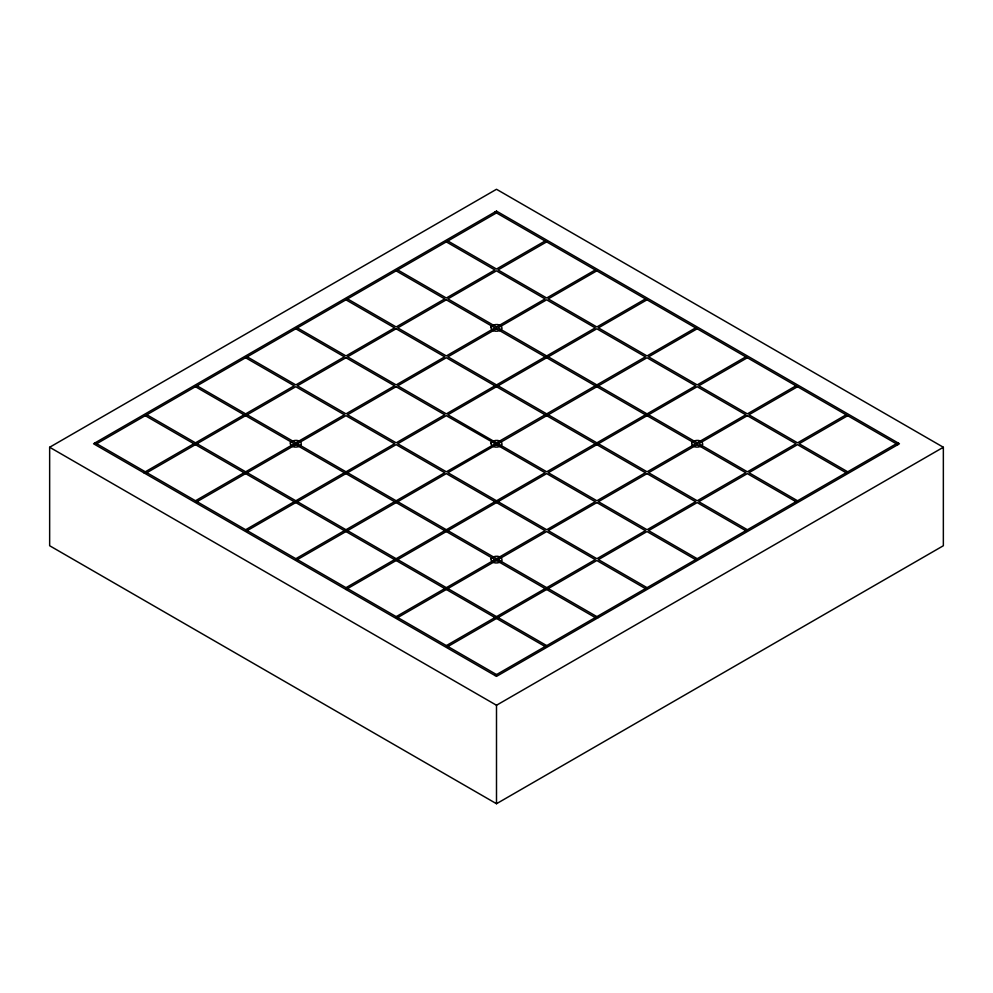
<?xml version="1.0" encoding="UTF-8"?>
<svg xmlns="http://www.w3.org/2000/svg" width="993" height="993" viewBox="0 0 993 993"><rect width="100%" height="100%" fill="white"/><g stroke="black" fill="none" stroke-linecap="round" stroke-linejoin="round"><path stroke-width="1.49" d="M496.463 328.782L695.634 443.759L647.051 471.812L447.88 356.835L496.463 328.782L496.512 326.982L545.107 298.93L496.463 270.841L447.88 298.893L496.512 326.982M345.974 589.482L546.659 473.611L595.291 501.701L546.709 529.753L447.893 472.693L496.475 444.641L496.525 442.841L645.45 356.859L596.818 328.782L447.88 414.764L496.525 442.841A1.676 0.968 0 0 1 498.064 443.759L546.696 471.812L595.291 443.759M697.173 444.653L745.805 472.73L697.223 500.782L648.578 472.705L697.173 444.653L697.223 442.853L745.805 414.801L697.16 386.711L598.407 443.734M494.837 443.523L446.304 415.682L397.709 443.734L446.353 471.812L494.775 444.02A1.626 0.943 0 0 0 495.842 444.74L496.699 444.777A1.676 0.968 0 0 0 498.064 443.759L646.989 357.753L695.634 385.83L596.867 442.853M49.65 447.26L496.5 189.278L943.35 447.26L943.35 545.74L496.5 803.722L49.65 545.74L49.65 447.26L496.5 705.253L943.35 447.26M96.669 443.722L496.463 212.912M143.724 472.718L193.896 443.747M195.484 442.841L244.067 414.789M245.656 413.87L294.238 385.818L245.606 357.741M545.095 240.989L496.512 269.041L447.868 240.964M146.852 472.693L195.435 444.641M197.024 443.722L245.606 415.67M247.195 414.764L295.777 386.711L344.422 414.789L295.827 442.841L295.79 444.641L247.195 472.693M546.634 241.882L498.039 269.935L546.684 298.012L595.279 269.959M195.484 500.77L244.079 472.718M245.656 471.812L294.251 443.759M197.024 501.664L245.619 473.611M297.366 443.722L345.961 415.67L394.593 443.759L346.011 471.812M596.805 270.841L548.223 298.893L596.855 326.982L645.45 298.93M245.668 529.741L294.251 501.688M295.84 500.77L344.422 472.718M247.195 530.622L295.79 502.57M297.366 501.664L345.961 473.611M347.538 472.693L396.133 444.641L444.765 472.73L396.182 500.782M646.989 299.812L598.394 327.864L647.039 355.953L695.621 327.901M295.84 558.711L394.593 501.688M297.379 559.593L396.133 502.582M397.721 501.664L446.304 473.611L494.948 501.688M697.16 328.782L648.578 356.835L697.21 384.912L745.805 356.859M346.011 587.682L545.12 472.73L496.475 444.641M596.83 444.653L548.235 472.705L596.88 500.782L645.462 472.73L446.291 357.741L397.709 385.793L446.353 413.882L595.279 327.889L546.634 299.812L498.052 327.864L697.223 442.853M747.332 357.753L698.749 385.805L747.381 413.882L795.976 385.83M396.195 616.653L444.777 588.588M446.366 587.682L494.948 559.63M397.734 617.534L446.316 589.482M447.893 588.564L496.488 560.511L496.537 558.711L545.12 530.659L496.488 502.582M498.064 559.605L546.659 531.553L595.303 559.63L546.709 587.682M797.516 386.724L748.921 414.776L797.565 442.853L846.148 414.801M446.366 645.611L494.961 617.559M496.537 616.653L545.132 588.601M447.905 646.505L496.488 618.453M498.076 617.534L546.659 589.482M548.248 588.576L596.83 560.524L645.475 588.601M847.687 415.695L799.104 443.747L847.737 471.824M494.961 675.501L897.908 442.853M494.924 212.018L897.871 444.653M446.291 241.87L494.924 269.959L446.341 298.012L397.696 269.922M846.16 472.742L797.516 444.653L748.933 472.705L797.565 500.795M396.12 270.841L444.752 298.918L396.17 326.97L347.525 298.893M795.989 501.701L747.344 473.624L698.762 501.676L747.394 529.753M345.949 299.812L394.581 327.889L345.998 355.941L297.354 327.864M745.817 530.672L697.173 502.582L648.59 530.634L697.223 558.724M295.777 328.77L344.41 356.847L295.827 384.912L247.183 356.822M695.646 559.63L647.002 531.553L598.419 559.605L647.051 587.682M197.011 385.793L598.419 617.534M195.435 386.699L595.303 617.572M146.84 414.751L546.709 645.624M145.263 415.67L545.132 646.53M95.142 442.841L496.537 674.582M496.5 705.253L496.5 803.722M494.799 443.499A1.676 0.968 0 0 1 496.053 442.866M290.291 442.903C289.857 448.091 299.067 448.265 301.326 444.579C301.76 439.39 292.55 439.216 290.291 442.903M490.976 327.045C490.542 332.233 499.752 332.394 501.999 328.708C502.446 323.519 493.236 323.358 490.976 327.045M490.989 442.928C490.542 448.116 499.764 448.29 502.011 444.591C502.458 439.402 493.236 439.241 490.989 442.928M491.001 558.786C490.554 563.974 499.764 564.136 502.024 560.449C502.458 555.261 493.248 555.087 491.001 558.786M691.674 442.915C691.24 448.104 700.45 448.277 702.709 444.591C703.143 439.39 693.933 439.229 691.674 442.915M496.5 211.112L93.553 443.747L496.5 676.382L899.447 443.747L496.5 211.112M345.949 357.741L297.366 385.793L345.998 413.87L394.593 385.818L345.949 357.741M396.12 328.77L347.538 356.822L396.17 384.912L444.765 356.859L396.12 328.77M446.291 299.812L397.709 327.864L446.341 355.941L494.936 327.889L446.291 299.812M396.12 386.711L347.538 414.764L396.182 442.841L444.765 414.789L396.12 386.711M596.83 502.582L548.235 530.634L596.88 558.724L645.462 530.672L596.83 502.582M647.002 473.624L598.407 501.676L647.051 529.753L695.634 501.701L647.002 473.624M747.344 415.682L698.749 443.734L747.394 471.824L795.976 443.772L747.344 415.682"/></g></svg>
